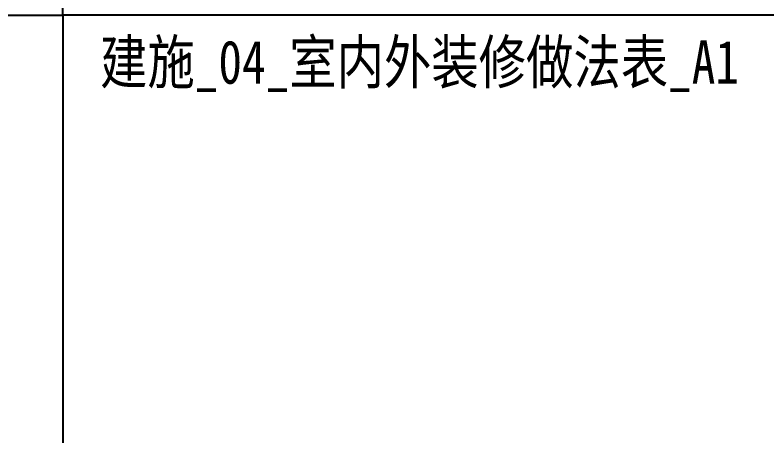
# Model space of a CAD drawing. Extents: x -518115 to 1124316, y -209821 to 1628073.
# Drawn here: x 811761 to 840909, y 938306 to 954632 of the extents above; entities that cross this region are included whole.
import ezdxf

# ---------------------------------------------------------------- set-up
doc = ezdxf.new("R2010")
doc.units = 0
doc.header["$LTSCALE"] = 1000
doc.header["$MEASUREMENT"] = 0
doc.layers.add('yichutu', color=7, linetype='Continuous', true_color=0xffffff, plot=False)
doc.layers.add('图框', color=140, linetype='Continuous')
doc.layers.add('导图字', color=7, linetype='Continuous')
doc.styles.add('黑体', font='')
doc.styles.get('黑体').set_extended_font_data('SimHei')

# ---------------------------------------------------------------- blocks, each defined once
blk = doc.blocks.new('yct-841-594-84100-59399.9999999999-100-1000.0')
at = {"layer": 'yichutu', "color": 7, "true_color": 0xffffff}
blk.add_lwpolyline([(0, 0), (0, 59400), (84100, 59400), (84100, 0)], close=True, dxfattribs=at)
blk = doc.blocks.new('TK')
at = {"layer": '图框'}
blk.add_lwpolyline([(465375, 548714), (549475, 548714), (549475, 489314), (465375, 489314)], close=True, dxfattribs=at)
blk.add_lwpolyline([(465375, 548714), (549475, 548714), (549475, 489314), (465375, 489314)], close=True, dxfattribs=at)

msp = doc.modelspace()

# ---------------------------------------------------------------- linework, layer by layer
at = {"layer": '图框', "color": 2}
msp.add_lwpolyline([(813614.1, 936632.1), (782614.1, 936632.1), (782614.1, 954632.1), (813614.1, 954632.1)], close=True, dxfattribs=at)

# ---------------------------------------------------------------- block references
msp.add_blockref('TK', (348239.1, 465318.4))
at = {"layer": 'yichutu'}
msp.add_blockref('yct-841-594-84100-59399.9999999999-100-1000.0', (813614.1, 954632.1), dxfattribs=at)

# ---------------------------------------------------------------- texts
at = {"layer": '导图字', "color": 1, "style": '黑体', "width": 0.8}
msp.add_text('建施_04_室内外装修做法表_A1', height=1682.363, dxfattribs=at).set_placement((815057.3, 951968.6))

doc.saveas('drawing.dxf')
